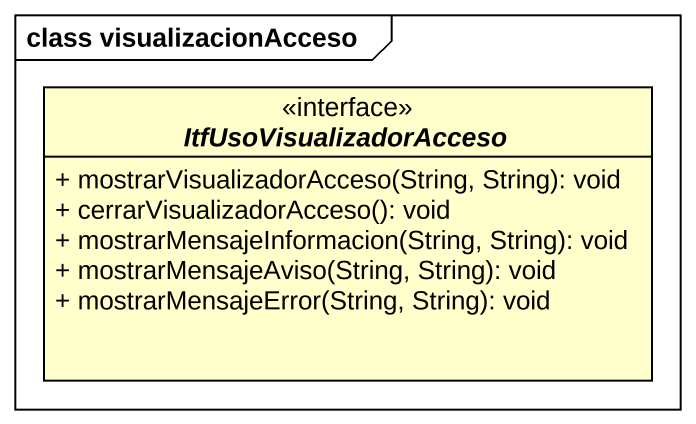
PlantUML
@startuml
mainframe class visualizacionAcceso
hide circle
hide empty members
skinparam classAttributeIconSize 0
interface ItfUsoVisualizadorAcceso <<interface>> {
  + mostrarVisualizadorAcceso(String, String): void
  + cerrarVisualizadorAcceso(): void
  + mostrarMensajeInformacion(String, String): void
  + mostrarMensajeAviso(String, String): void
  + mostrarMensajeError(String, String): void
}
@enduml
